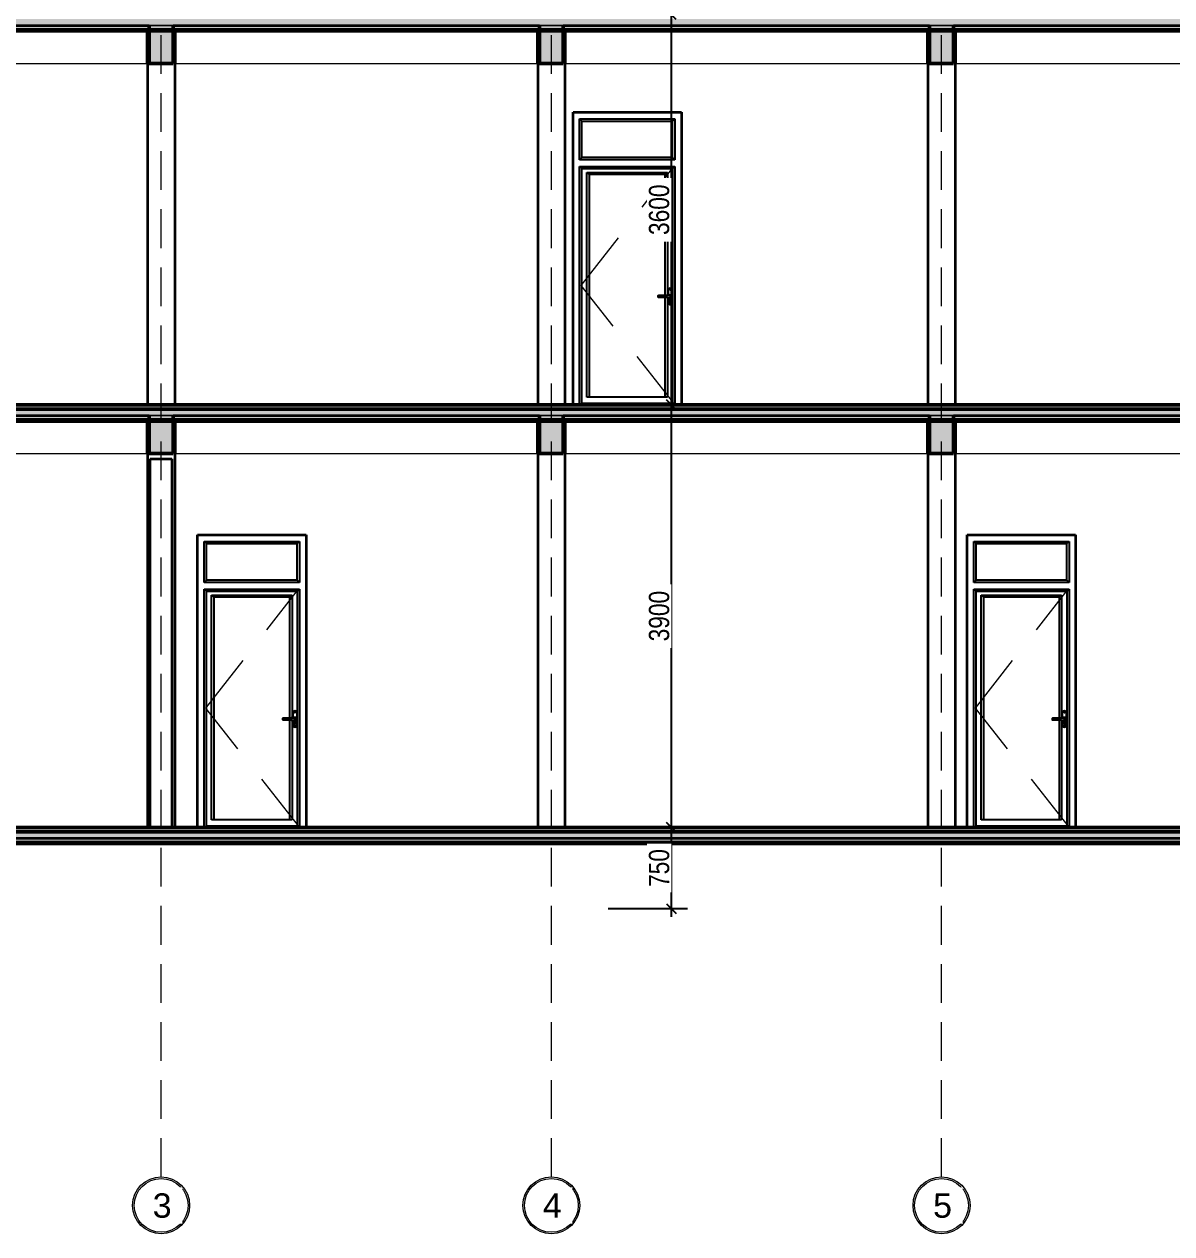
# Model space of a CAD drawing. Header units: millimetres. Extents: x -31177 to 43935, y -145912 to 20306.
# Drawn here: x 6787 to 17374, y -38751 to -27588 of the extents above; entities that cross this region are included whole.
import ezdxf

# ---------------------------------------------------------------- set-up
doc = ezdxf.new("R2010")
doc.units = ezdxf.units.MM
doc.linetypes.add('Centre', pattern=[2381.25, 476.25, -357.1875, 1190.625, -357.1875])
doc.linetypes.add('Hidden', pattern=[535.78125, 357.1875, -178.59375])
for name, color, linetype, lineweight in [('A-ANNO-DIMS', 1, 'Continuous', 9), ('A-DOOR', 2, 'Continuous', 25), ('A-FLOR', 7, 'Continuous', 18), ('A-FLOR-HRAL', 2, 'Continuous', 18), ('A-FLOR-MCUT', 7, 'Continuous', 50), ('A-FLOR-PATT', 8, 'Continuous', 50), ('A-WALL', 7, 'Continuous', 35), ('S-BEAM', 7, 'Continuous', 18), ('S-COLS', 7, 'Continuous', 35), ('S-FNDN', 7, 'Continuous', 18), ('S-GRID', 1, 'Continuous', 9), ('S-GRID-IDEN', 1, 'Continuous', 9), ('S-STRS', 2, 'Continuous', 25)]:
    doc.layers.add(name, color=color, linetype=linetype, lineweight=lineweight)
doc.styles.add('Arial', font='arial.ttf', dxfattribs={"width": 0.8, "height": 187.5})
doc.styles.add('Arial_1', font='arial.ttf', dxfattribs={"height": 225})
doc.dimstyles.new('kt_nam', dxfattribs={"dimscale": 304.8, "dimtxt": 191.298637, "dimasz": 0.295276, "dimexe": 0.492126, "dimexo": 0.0625, "dimgap": 0.049213, "dimtad": 1, "dimdec": 0, "dimzin": 0, "dimdsep": 46, "dimtxsty": 'Arial', "dimblk1": 'OBLIQUE', "dimblk2": 'OBLIQUE', "dimsah": 1, "dimcen": 0.09, "dimdle": 0.246063, "dimazin": 0, "dimtfac": 1, "dimtdec": 4, "dimtix": 1, "dimtmove": 0, "dimatfit": 3, "dimfxl": 1.968504, "dimfxlon": 1, "dimtvp": 1, "dimtfill": 1, "dimtolj": 1, "dimtzin": 0, "dimarcsym": 2})
pattern_1 = [(0, (4470.77, -29654.6), (476.25, 476.25), [476.25, -476.25]), (0, (4470.77, -29476), (476.25, 476.25), [476.25, -476.25]), (0, (4470.77, -29297.43), (476.25, 476.25), [476.25, -476.25]), (90, (4530.3, -29237.9), (-476.25, 476.25), [476.25, -476.25]), (90, (4708.9, -29237.9), (-476.25, 476.25), [476.25, -476.25]), (90, (4887.5, -29237.9), (-476.25, 476.25), [476.25, -476.25])]
pattern_2 = [(0, (4470.77, -29654.615), (304.8, 76.2), [25.146, -203.454, 25.146, -203.454, -1219.2]), (0, (4470.77, -29654.615), (304.8, 76.2), [-457.2, 25.146, -432.054, 25.146, -203.454, -533.4]), (0, (4470.77, -29654.615), (304.8, 76.2), [-1143, 25.146, -127.254, 25.146, -355.854]), (120, (4585.07, -29616.515), (-218.39114, 225.86454), [25.146, -203.454, 25.146, -203.454, -1219.2]), (120, (4585.07, -29616.515), (-218.39114, 225.86454), [-457.2, 25.146, -432.054, 25.146, -203.454, -533.4]), (120, (4585.07, -29616.515), (-218.39114, 225.86454), [-1143, 25.146, -127.254, 25.146, -355.854]), (240, (4623.17, -29464.115), (-86.40886, -302.06454), [25.146, -203.454, 25.146, -203.454, -1219.2]), (240, (4623.17, -29464.115), (-86.40886, -302.06454), [-457.2, 25.146, -432.054, 25.146, -203.454, -533.4]), (240, (4623.17, -29464.115), (-86.40886, -302.06454), [-1143, 25.146, -127.254, 25.146, -355.854])]
pattern_3 = [(50, (4470.77, -29654.6), (546.5526, -47.8174), [57.15, -628.65]), (355, (4470.77, -29654.6), (-105.728, 573.17), [45.72, -502.92]), (100.451, (4516.3, -29658.6), (440.8275, 525.35), [48.57, -534.27]), (46.184, (4470.8, -29502.2), (813.237, -126.128), [85.725, -942.975]), (96.636, (4538.5, -29512.7), (712.207, 742.283), [72.855, -801.405]), (351.184, (4470.8, -29502.2), (712.215, 742.276), [68.58, -754.38]), (21, (4546.97, -29540.3), (454.8433, -306.796), [57.15, -628.65]), (326, (4546.97, -29540.3), (185.406, 552.564), [45.72, -502.92]), (71.451, (4584.87, -29565.9), (640.251, 245.764), [48.57, -534.27]), (37.5, (4470.77, -29654.62), (9.2664, 253.665), [25.146, -471.678, 25.146, -485.394, -504.825]), (37.5, (4470.77, -29654.62), (9.2664, 253.665), [-1007.364, 25.146, -479.679]), (7.5, (4470.77, -29654.62), (200.4594, 300.5414), [25.146, -265.938, 25.146, -460.248, -192.405]), (7.5, (4470.77, -29654.62), (200.4594, 300.5414), [-776.478, 25.146, -167.259]), (327.5, (4300.84, -29654.62), (406.7728, -17.1864), [25.146, -165.354, 25.146, -569.214, -788.67]), (327.5, (4300.84, -29654.62), (406.7728, -17.1864), [-784.86, 25.146, -763.524]), (317.5, (4224.64, -29654.6), (444.388, 76.2803), [25.146, -222.504, 25.146, -369.57, -560.07]), (317.5, (4224.64, -29654.6), (444.388, 76.2803), [-642.366, 25.146, -534.924])]

# ---------------------------------------------------------------- blocks, each defined once
blk = doc.blocks.new('CỬA 1 CÁNH EROWINDOW_có ô chết_ - D4_1000x2200-2368989-MẶT CẮT 2-2')
at = {"layer": 'A-DOOR'}
for p, q in [((8448, 2639), (9326, 2639)), ((8448, 2639), (8468, 2619)), ((8448, 2261), (8448, 2639)), ((8448, 2639), (9326, 2639)), ((8448, 2261), (8448, 2639)), ((8468, 2281), (8468, 2619)), ((8468, 2619), (9306, 2619)), ((9306, 2619), (9326, 2639)), ((9306, 2281), (9306, 2619)), ((9326, 2639), (9326, 2261)), ((9326, 2639), (9326, 2261)), ((8448, 2261), (8468, 2281)), ((9326, 2261), (8448, 2261)), ((9326, 2261), (8448, 2261)), ((9306, 2281), (8468, 2281)), ((9326, 2261), (9306, 2281)), ((8448, 2200), (9326, 2200)), ((8448, 2200), (8468, 2180)), ((8448, 0), (8448, 2200)), ((8448, 2200), (9326, 2200)), ((8448, 0), (8448, 2200)), ((8468, 2180), (9306, 2180)), ((8468, 0), (8468, 2180)), ((8516, 2144), (9258, 2144)), ((8516, 2144), (8536, 2124)), ((8516, 71), (8516, 2144)), ((8516, 2144), (9258, 2144)), ((8516, 71), (8516, 2144)), ((9238, 2124), (8536, 2124)), ((8536, 2124), (8536, 71)), ((9258, 2144), (9238, 2124)), ((9238, 1008), (9238, 2124)), ((9258, 2144), (9258, 1013)), ((9258, 2144), (9258, 1013)), ((9326, 2200), (9306, 2180)), ((9306, 2180), (9306, 0)), ((9326, 2200), (9326, 0)), ((9326, 2200), (9326, 0)), ((9248, 1008), (9178, 1008)), ((9258, 1013), (9248, 1008)), ((9259, 1009), (9249, 1004)), ((9284, 1013), (9258, 1013)), ((9284, 1009), (9259, 1009)), ((9264, 1055), (9264, 1013)), ((9304, 945), (9304, 1055)), ((9249, 1004), (9178, 1004)), ((9178, 996), (9249, 996)), ((9178, 992), (9248, 992)), ((9238, 71), (9238, 992)), ((9248, 992), (9258, 987)), ((9249, 996), (9259, 991)), ((9258, 987), (9284, 987)), ((9258, 987), (9258, 71)), ((9258, 987), (9258, 71)), ((9259, 991), (9284, 991)), ((9264, 987), (9264, 945)), ((9280, 960), (9280, 971)), ((9281, 953), (9281, 958)), ((9281, 958), (9281, 953)), ((9282, 973), (9286, 973)), ((9287, 958), (9287, 953)), ((9287, 953), (9287, 958)), ((9288, 971), (9288, 960)), ((8468, 15), (9306, 15)), ((9258, 71), (8516, 71))]:
    blk.add_line(p, q, dxfattribs=at)
at = {"layer": 'A-DOOR', "linetype": 'Centre', "lineweight": 18}
for p, q in [((9314, 2200), (8460, 1100)), ((8460, 1100), (9314, 15))]:
    blk.add_line(p, q, dxfattribs=at)
at = {"layer": 'A-DOOR', "flags": 128}
for points in [[(9178, 1008), (9178, 1008), (9177, 1008), (9177, 1008), (9177, 1008), (9176, 1008), (9176, 1008), (9176, 1008), (9175, 1008), (9175, 1007), (9175, 1007), (9175, 1007), (9174, 1007), (9174, 1007), (9174, 1007), (9173, 1007), (9173, 1006), (9173, 1006), (9173, 1006), (9172, 1006), (9172, 1006), (9172, 1005), (9172, 1005), (9172, 1005), (9171, 1005), (9171, 1004), (9171, 1004), (9171, 1004), (9171, 1003), (9171, 1003), (9171, 1003), (9170, 1003), (9170, 1002), (9170, 1002), (9170, 1002), (9170, 1001), (9170, 1001), (9170, 1001), (9170, 1000), (9170, 1000), (9170, 1000), (9170, 999), (9170, 999), (9170, 999), (9170, 998), (9170, 998), (9170, 998), (9170, 998), (9170, 997), (9171, 997), (9171, 997), (9171, 996), (9171, 996), (9171, 996), (9171, 996), (9172, 995), (9172, 995), (9172, 995), (9172, 995), (9172, 994), (9173, 994), (9173, 994), (9173, 994), (9173, 993), (9174, 993), (9174, 993), (9174, 993), (9174, 993), (9175, 993), (9175, 993), (9175, 992), (9176, 992), (9176, 992), (9176, 992), (9177, 992), (9177, 992), (9177, 992), (9178, 992), (9178, 992), (9178, 992)], [(9284, 987), (9285, 987), (9285, 987), (9286, 987), (9286, 987), (9287, 987), (9287, 987), (9288, 988), (9288, 988), (9289, 988), (9289, 988), (9290, 988), (9290, 988), (9290, 989), (9291, 989), (9291, 989), (9292, 990), (9292, 990), (9293, 990), (9293, 991), (9293, 991), (9294, 991), (9294, 992), (9294, 992), (9295, 993), (9295, 993), (9295, 993), (9295, 994), (9296, 994), (9296, 995), (9296, 995), (9296, 996), (9296, 996), (9297, 997), (9297, 997), (9297, 998), (9297, 998), (9297, 999), (9297, 999), (9297, 1000), (9297, 1000), (9297, 1001), (9297, 1001), (9297, 1002), (9297, 1002), (9297, 1003), (9297, 1003), (9296, 1004), (9296, 1004), (9296, 1005), (9296, 1005), (9296, 1006), (9295, 1006), (9295, 1007), (9295, 1007), (9295, 1008), (9294, 1008), (9294, 1008), (9294, 1009), (9293, 1009), (9293, 1010), (9292, 1010), (9292, 1010), (9292, 1011), (9291, 1011), (9291, 1011), (9290, 1011), (9290, 1012), (9289, 1012), (9289, 1012), (9288, 1012), (9288, 1012), (9287, 1013), (9287, 1013), (9286, 1013), (9286, 1013), (9285, 1013), (9285, 1013), (9284, 1013), (9284, 1013)]]:
    blk.add_lwpolyline(points, dxfattribs=at)
at = {"layer": 'A-DOOR'}
for centre, radius, start, end in [((9284, 1055), 20, 0, 180), ((9284, 1000), 15, 0, 120.3216), ((9284, 1000), 15, 105, 110.0431), ((9284, 1063), 3, 0, 180), ((9284, 1063), 3, 180, 0), ((9284, 1000), 15, 90, 95.2302), ((9284, 1000), 8.66, 270, 90), ((9284, 1000), 15, 75, 80.3895), ((9284, 1000), 15, 60, 65.5028), ((9284, 1000), 15, 45, 50.5307), ((9178, 1000), 3.66, 90, 270), ((9284, 945), 20, 180, 360), ((9284, 1000), 15, 239.6784, 0), ((9284, 1000), 15, 249.9569, 255), ((9282, 971), 2.04, 90, 180), ((9281, 960), 1.99, 180, 268.9596), ((9281, 960), 1.99, 224.4798, 268.9596), ((9284, 1000), 3.02, 0, 180), ((9284, 1000), 3.02, 135, 150), ((9284, 1000), 3.02, 180, 0), ((9284, 1000), 3.02, 210, 225), ((9284, 953), 2.5, 180, 0), ((9284, 938), 3, 0, 180), ((9284, 938), 3, 180, 0), ((9284, 1000), 15, 264.7698, 270), ((9286, 971), 2.04, 0, 90), ((9284, 1000), 15, 279.6105, 285), ((9287, 960), 1.99, 271.0404, 0), ((9287, 960), 1.99, 271.0404, 315.5202), ((9284, 1000), 15, 294.4972, 300), ((9284, 1000), 15, 309.4693, 315)]:
    blk.add_arc(centre, radius, start, end, dxfattribs=at)
for points in [[(9249, 1004), (9249, 1004), (9249, 1005), (9249, 1006), (9248, 1008), (9248, 1008), (9248, 1008)], [(9259, 1009), (9259, 1009), (9259, 1010), (9259, 1011), (9258, 1013), (9258, 1013), (9258, 1013)], [(9249, 996), (9249, 996), (9249, 995), (9249, 994), (9248, 992), (9248, 992), (9248, 992)], [(9259, 991), (9259, 991), (9259, 990), (9259, 989), (9258, 987), (9258, 987), (9258, 987)]]:
    blk.add_open_spline(points, degree=3, knots=[0, 0, 0, 0, 0.166667, 0.333333, 0.666667, 1, 1, 1, 1], dxfattribs=at)
blk = doc.blocks.new('M_Concrete-Rectangular-Column - COT250X400-V2-MẶT CẮT 2-2')
at = {"layer": 'S-COLS'}
for p, q in [((7925, 3750), (7925, 0)), ((8175, 3750), (8175, 0))]:
    blk.add_line(p, q, dxfattribs=at)
blk = doc.blocks.new('Railing - 150mm-2368385-MẶT CẮT 2-2')
at = {"layer": 'A-FLOR-HRAL'}
blk.add_line((7924, 3573), (7911, 3573), dxfattribs=at)
blk = doc.blocks.new('Railing - Railing-2368377-MẶT CẮT 2-2')
blk.add_blockref('Railing - 150mm-2368385-MẶT CẮT 2-2', (0, 0))
blk = doc.blocks.new('CỬA 1 CÁNH EROWINDOW_có ô chết_ - D4_1000x2200-V5-MẶT CẮT 2-2')
at = {"layer": 'A-DOOR'}
for p, q in [((11911, 6539), (12789, 6539)), ((11911, 6539), (11931, 6519)), ((11911, 6161), (11911, 6539)), ((11911, 6539), (12789, 6539)), ((11911, 6161), (11911, 6539)), ((11931, 6181), (11931, 6519)), ((11931, 6519), (12769, 6519)), ((12769, 6519), (12789, 6539)), ((12769, 6181), (12769, 6519)), ((12789, 6539), (12789, 6161)), ((12789, 6539), (12789, 6161)), ((11911, 6161), (11931, 6181)), ((12789, 6161), (11911, 6161)), ((12789, 6161), (11911, 6161)), ((12769, 6181), (11931, 6181)), ((12789, 6161), (12769, 6181)), ((11911, 6100), (12789, 6100)), ((11911, 6100), (11931, 6080)), ((11911, 3900), (11911, 6100)), ((11911, 6100), (12789, 6100)), ((11911, 3900), (11911, 6100)), ((11931, 6080), (12769, 6080)), ((11931, 3900), (11931, 6080)), ((11979, 6044), (12721, 6044)), ((11979, 6044), (11999, 6024)), ((11979, 3971), (11979, 6044)), ((11979, 6044), (12721, 6044)), ((11979, 3971), (11979, 6044)), ((12721, 6044), (12701, 6024)), ((12721, 6044), (12721, 4913)), ((12721, 6044), (12721, 4913)), ((12789, 6100), (12769, 6080)), ((12769, 6080), (12769, 3900)), ((12789, 6100), (12789, 3900)), ((12789, 6100), (12789, 3900)), ((12701, 6024), (11999, 6024)), ((11999, 6024), (11999, 3971)), ((12701, 4908), (12701, 6024)), ((12721, 4913), (12711, 4908)), ((12747, 4913), (12721, 4913)), ((12727, 4955), (12727, 4913)), ((12767, 4845), (12767, 4955)), ((12711, 4908), (12641, 4908)), ((12712, 4904), (12641, 4904)), ((12641, 4896), (12712, 4896)), ((12641, 4892), (12711, 4892)), ((12701, 3971), (12701, 4892)), ((12711, 4892), (12721, 4887)), ((12722, 4909), (12712, 4904)), ((12712, 4896), (12722, 4891)), ((12721, 4887), (12747, 4887)), ((12721, 4887), (12721, 3971)), ((12721, 4887), (12721, 3971)), ((12747, 4909), (12722, 4909)), ((12722, 4891), (12747, 4891)), ((12727, 4887), (12727, 4845)), ((12743, 4860), (12743, 4871)), ((12744, 4853), (12744, 4858)), ((12744, 4858), (12744, 4853)), ((12745, 4873), (12749, 4873)), ((12750, 4858), (12750, 4853)), ((12750, 4853), (12750, 4858)), ((12751, 4871), (12751, 4860)), ((11931, 3915), (12769, 3915)), ((12721, 3971), (11979, 3971))]:
    blk.add_line(p, q, dxfattribs=at)
at = {"layer": 'A-DOOR', "linetype": 'Centre', "lineweight": 18}
for p, q in [((12777, 6100), (11923, 5000)), ((11923, 5000), (12777, 3915))]:
    blk.add_line(p, q, dxfattribs=at)
at = {"layer": 'A-DOOR', "flags": 128}
for points in [[(12747, 4887), (12748, 4887), (12748, 4887), (12749, 4887), (12749, 4887), (12750, 4887), (12750, 4887), (12751, 4888), (12751, 4888), (12752, 4888), (12752, 4888), (12753, 4888), (12753, 4888), (12753, 4889), (12754, 4889), (12754, 4889), (12755, 4890), (12755, 4890), (12756, 4890), (12756, 4891), (12756, 4891), (12757, 4891), (12757, 4892), (12757, 4892), (12758, 4893), (12758, 4893), (12758, 4893), (12758, 4894), (12759, 4894), (12759, 4895), (12759, 4895), (12759, 4896), (12759, 4896), (12760, 4897), (12760, 4897), (12760, 4898), (12760, 4898), (12760, 4899), (12760, 4899), (12760, 4900), (12760, 4900), (12760, 4901), (12760, 4901), (12760, 4902), (12760, 4902), (12760, 4903), (12760, 4903), (12759, 4904), (12759, 4904), (12759, 4905), (12759, 4905), (12759, 4906), (12758, 4906), (12758, 4907), (12758, 4907), (12758, 4908), (12757, 4908), (12757, 4908), (12757, 4909), (12756, 4909), (12756, 4910), (12755, 4910), (12755, 4910), (12755, 4911), (12754, 4911), (12754, 4911), (12753, 4911), (12753, 4912), (12752, 4912), (12752, 4912), (12751, 4912), (12751, 4912), (12750, 4913), (12750, 4913), (12749, 4913), (12749, 4913), (12748, 4913), (12748, 4913), (12747, 4913), (12747, 4913)], [(12641, 4908), (12641, 4908), (12640, 4908), (12640, 4908), (12640, 4908), (12639, 4908), (12639, 4908), (12639, 4908), (12638, 4908), (12638, 4907), (12638, 4907), (12638, 4907), (12637, 4907), (12637, 4907), (12637, 4907), (12636, 4907), (12636, 4906), (12636, 4906), (12636, 4906), (12635, 4906), (12635, 4906), (12635, 4905), (12635, 4905), (12635, 4905), (12634, 4905), (12634, 4904), (12634, 4904), (12634, 4904), (12634, 4903), (12634, 4903), (12634, 4903), (12633, 4903), (12633, 4902), (12633, 4902), (12633, 4902), (12633, 4901), (12633, 4901), (12633, 4901), (12633, 4900), (12633, 4900), (12633, 4900), (12633, 4899), (12633, 4899), (12633, 4899), (12633, 4898), (12633, 4898), (12633, 4898), (12633, 4898), (12633, 4897), (12634, 4897), (12634, 4897), (12634, 4896), (12634, 4896), (12634, 4896), (12634, 4896), (12635, 4895), (12635, 4895), (12635, 4895), (12635, 4895), (12635, 4894), (12636, 4894), (12636, 4894), (12636, 4894), (12636, 4893), (12637, 4893), (12637, 4893), (12637, 4893), (12637, 4893), (12638, 4893), (12638, 4893), (12638, 4892), (12639, 4892), (12639, 4892), (12639, 4892), (12640, 4892), (12640, 4892), (12640, 4892), (12641, 4892), (12641, 4892), (12641, 4892)]]:
    blk.add_lwpolyline(points, dxfattribs=at)
at = {"layer": 'A-DOOR'}
for centre, radius, start, end in [((12747, 4955), 20, 0, 180), ((12747, 4900), 15, 0, 120.3216), ((12747, 4900), 15, 105, 110.0431), ((12747, 4963), 3, 0, 180), ((12747, 4963), 3, 180, 0), ((12747, 4900), 15, 90, 95.2302), ((12747, 4900), 15, 75, 80.3895), ((12747, 4900), 15, 60, 65.5028), ((12641, 4900), 3.66, 90, 270), ((12747, 4845), 20, 180, 0), ((12747, 4900), 15, 239.6784, 0), ((12747, 4900), 15, 249.9569, 254.3336), ((12745, 4871), 2.04, 90, 180), ((12744, 4860), 1.99, 180, 268.9596), ((12744, 4860), 1.99, 224.4798, 268.9596), ((12747, 4900), 3.02, 0, 180), ((12747, 4900), 3.02, 135, 150), ((12747, 4900), 3.02, 180, 0), ((12747, 4900), 3.02, 210, 225), ((12747, 4853), 2.5, 180, 0), ((12747, 4838), 3, 0, 180), ((12747, 4838), 3, 180, 0), ((12747, 4900), 15, 264.7698, 270), ((12747, 4900), 8.66, 270, 90), ((12749, 4871), 2.04, 0, 90), ((12747, 4900), 15, 279.6105, 285), ((12750, 4860), 1.99, 271.0404, 0), ((12750, 4860), 1.99, 271.0404, 315.5202), ((12747, 4900), 15, 294.4972, 300), ((12747, 4900), 15, 45, 50.5307), ((12747, 4900), 15, 309.4693, 315)]:
    blk.add_arc(centre, radius, start, end, dxfattribs=at)
for points in [[(12722, 4909), (12722, 4909), (12722, 4910), (12722, 4911), (12721, 4913), (12721, 4913), (12721, 4913)], [(12712, 4904), (12712, 4904), (12712, 4905), (12712, 4906), (12711, 4908), (12711, 4908), (12711, 4908)], [(12712, 4896), (12712, 4896), (12712, 4895), (12712, 4894), (12711, 4892), (12711, 4892), (12711, 4892)], [(12722, 4891), (12722, 4891), (12722, 4890), (12722, 4889), (12721, 4887), (12721, 4887), (12721, 4887)]]:
    blk.add_open_spline(points, degree=3, knots=[0, 0, 0, 0, 0.166667, 0.333333, 0.666667, 1, 1, 1, 1], dxfattribs=at)
blk = doc.blocks.new('M_Concrete-Rectangular-Column - COT250X350-2391838-MẶT CẮT 2-2')
at = {"layer": 'S-COLS'}
for p, q in [((425, 7350), (425, 3900)), ((675, 7350), (675, 3900))]:
    blk.add_line(p, q, dxfattribs=at)
blk = doc.blocks.new('_Oblique')
at = {"color": 0, "linetype": 'ByBlock', "lineweight": -2}
blk.add_line((-0.5, -0.5), (0.5, 0.5), dxfattribs=at)
blk = doc.blocks.new('DIMBLOCK2-MẶT CẮT 2-2')
at = {"layer": 'A-ANNO-DIMS', "color": 0, "lineweight": -2, "transparency": 16777216}
for p, q in [((12756, -27425), (12756, -31175)), ((12175, -27500), (12906, -27500)), ((12175, -31100), (12906, -31100))]:
    blk.add_line(p, q, dxfattribs=at)
at = {"layer": 'Defpoints', "color": 0, "transparency": 16777216}
for p in [(12156, -27500), (12156, -31100), (12756, -31100)]:
    blk.add_point(p, dxfattribs=at)
at = {"layer": 'A-ANNO-DIMS', "color": 0, "lineweight": -2, "transparency": 16777216, "xscale": 90, "yscale": 90, "zscale": 90}
for p, rotation in [((12756, -27500), 90), ((12756, -31100), 270)]:
    blk.add_blockref('_Oblique', p, dxfattribs=dict(at, rotation=rotation))
at = {"layer": 'A-ANNO-DIMS', "color": 0, "transparency": 16777216, "insert": (12645, -29300), "char_height": 187.5, "width": 550.94, "attachment_point": 5, "rotation": 90, "style": 'Arial', "bg_fill": 3, "box_fill_scale": 1.1, "bg_fill_color": 256, "bg_fill_true_color": 13158600, "bg_fill_transparency": 0}
blk.add_mtext('\\A1;3600', dxfattribs=at)
blk = doc.blocks.new('DIMBLOCK3-MẶT CẮT 2-2')
at = {"layer": 'A-ANNO-DIMS', "color": 0, "lineweight": -2, "transparency": 16777216}
for p, q in [((12756, -31025), (12756, -35075)), ((12175, -31100), (12906, -31100)), ((12175, -35000), (12906, -35000))]:
    blk.add_line(p, q, dxfattribs=at)
at = {"layer": 'Defpoints', "color": 0, "transparency": 16777216}
for p in [(12156, -31100), (12156, -35000), (12756, -35000)]:
    blk.add_point(p, dxfattribs=at)
at = {"layer": 'A-ANNO-DIMS', "color": 0, "lineweight": -2, "transparency": 16777216, "xscale": 90, "yscale": 90, "zscale": 90}
for p, rotation in [((12756, -31100), 90), ((12756, -35000), 270)]:
    blk.add_blockref('_Oblique', p, dxfattribs=dict(at, rotation=rotation))
at = {"layer": 'A-ANNO-DIMS', "color": 0, "transparency": 16777216, "insert": (12645, -33050), "char_height": 187.5, "width": 550.94, "attachment_point": 5, "rotation": 90, "style": 'Arial', "bg_fill": 3, "box_fill_scale": 1.1, "bg_fill_color": 256, "bg_fill_true_color": 13158600, "bg_fill_transparency": 0}
blk.add_mtext('\\A1;3900', dxfattribs=at)
blk = doc.blocks.new('DIMBLOCK4-MẶT CẮT 2-2')
at = {"layer": 'A-ANNO-DIMS', "color": 0, "lineweight": -2, "transparency": 16777216}
for p, q in [((12756, -34925), (12756, -35825)), ((12175, -35000), (12906, -35000)), ((12175, -35750), (12906, -35750))]:
    blk.add_line(p, q, dxfattribs=at)
at = {"layer": 'Defpoints', "color": 0, "transparency": 16777216}
for p in [(12156, -35000), (12156, -35750), (12756, -35750)]:
    blk.add_point(p, dxfattribs=at)
at = {"layer": 'A-ANNO-DIMS', "color": 0, "lineweight": -2, "transparency": 16777216, "xscale": 90, "yscale": 90, "zscale": 90}
for p, rotation in [((12756, -35000), 90), ((12756, -35750), 270)]:
    blk.add_blockref('_Oblique', p, dxfattribs=dict(at, rotation=rotation))
at = {"layer": 'A-ANNO-DIMS', "color": 0, "transparency": 16777216, "insert": (12645, -35375), "char_height": 187.5, "width": 413.21, "attachment_point": 5, "rotation": 90, "style": 'Arial', "bg_fill": 3, "box_fill_scale": 1.1, "bg_fill_color": 256, "bg_fill_true_color": 13158600, "bg_fill_transparency": 0}
blk.add_mtext('\\A1;750', dxfattribs=at)
blk = doc.blocks.new('Grid - TRUC  D1-102336-MẶT CẮT 2-2')
at = {"layer": 'S-GRID-IDEN'}
for radius in [263, 248]:
    blk.add_circle((550, -3488), radius, dxfattribs=at)

msp = doc.modelspace()

# ---------------------------------------------------------------- hatches: boundary and pattern name
at = {"layer": 'A-FLOR-PATT', "lineweight": 18}
h = msp.add_hatch(dxfattribs=at)
h.set_pattern_fill('FP_4', color=256, style=0, pattern_type=2)
h.set_pattern_definition(pattern_3)
h.paths.add_polyline_path([(37099.4, -27640), (37262.5, -27640), (37262.5, -27540), (-4038, -27540), (-4038, -27640), (36909.5, -27640)])
h = msp.add_hatch(dxfattribs=at)
h.set_pattern_fill('FP_3', color=256, style=0, pattern_type=2)
h.set_pattern_definition(pattern_1)
h.paths.add_polyline_path([(37099.4, -27650), (37262.5, -27650), (37262.5, -27640), (-4038, -27640), (-4038, -27650), (36909.5, -27650)])
h = msp.add_hatch(dxfattribs=at)
h.set_pattern_fill('FP_1', color=256, style=0, pattern_type=2)
h.set_pattern_definition(pattern_2)
h.paths.add_polyline_path([(37099.4, -31140), (37262.5, -31140), (37262.5, -31100), (-4038, -31100), (-4038, -31140), (37004.4, -31140)])
h = msp.add_hatch(dxfattribs=at)
h.set_pattern_fill('FP_4', color=256, style=0, pattern_type=2)
h.set_pattern_definition(pattern_3)
h.paths.add_polyline_path([(37099.4, -31240), (37262.5, -31240), (37262.5, -31140), (-4038, -31140), (-4038, -31240), (36909.5, -31240)])
h = msp.add_hatch(dxfattribs=at)
h.set_pattern_fill('FP_3', color=256, style=0, pattern_type=2)
h.set_pattern_definition(pattern_1)
h.paths.add_polyline_path([(37099.4, -31250), (37262.5, -31250), (37262.5, -31240), (-4038, -31240), (-4038, -31250), (36909.5, -31250)])
h = msp.add_hatch(dxfattribs=at)
h.set_pattern_fill('FP_1', color=256, style=0, pattern_type=2)
h.set_pattern_definition(pattern_2)
h.paths.add_polyline_path([(37099.4, -35040), (37262.5, -35040), (37262.5, -35000), (-4038, -35000), (-4038, -35040), (37004.4, -35040)])
h = msp.add_hatch(dxfattribs=at)
h.set_pattern_fill('FP_4', color=256, style=0, pattern_type=2)
h.set_pattern_definition(pattern_3)
h.paths.add_polyline_path([(20198, -35140), (37262.5, -35140), (37262.5, -35040), (-4038, -35040), (-4038, -35140), (17159.6, -35140)])
h = msp.add_hatch(dxfattribs=at)
h.set_pattern_fill('FP_3', color=256, style=0, pattern_type=2)
h.set_pattern_definition(pattern_1)
h.paths.add_polyline_path([(36909.5, -35150), (37262.5, -35150), (37262.5, -35140), (-4038, -35140), (-4038, -35150), (35390.2, -35150)])
at = {"layer": 'S-BEAM'}
for points in [[(7949.3, -27950), (8160, -27950), (8160, -27600), (7940, -27600), (7940, -27950)], [(11760, -27950), (11760, -27600), (11540, -27600), (11540, -27950)], [(15360, -27950), (15360, -27600), (15140, -27600), (15140, -27950)], [(7949.3, -31550), (8160, -31550), (8160, -31200), (7940, -31200), (7940, -31550)], [(11760, -31550), (11760, -31200), (11540, -31200), (11540, -31550)], [(15360, -31550), (15360, -31200), (15140, -31200), (15140, -31550)]]:
    msp.add_hatch(color=8, dxfattribs=at).paths.add_polyline_path(points)

# ---------------------------------------------------------------- linework, layer by layer
at = {"layer": 'A-FLOR', "lineweight": 50}
for p, q in [((-4038, -27650), (37262.5, -27650)), ((37262.5, -31100), (-4038, -31100)), ((-4038, -31250), (37262.5, -31250)), ((38350, -35000), (-4038, -35000)), ((-4038, -35150), (38650, -35150))]:
    msp.add_line(p, q, dxfattribs=at)
at = {"layer": 'A-FLOR-MCUT'}
for p, q in [((37262.5, -27640), (-4038, -27640)), ((37262.5, -31140), (-4038, -31140)), ((37262.5, -31240), (-4038, -31240)), ((38350, -35040), (-4038, -35040)), ((37262.5, -35140), (-4038, -35140))]:
    msp.add_line(p, q, dxfattribs=at)
at = {"layer": 'A-WALL'}
for p, q in [((7940, -27850), (7912.3, -27850)), ((8187.7, -27850), (8160, -27850)), ((11540, -27850), (11512.3, -27850)), ((11787.7, -27850), (11760, -27850)), ((15140, -27850), (15112.3, -27850)), ((15387.7, -27850), (15360, -27850)), ((11850, -31100), (11850, -28400)), ((11850, -28400), (12850, -28400)), ((12850, -28400), (12850, -31100)), ((7940, -31450), (7912.3, -31450)), ((8187.7, -31450), (8160, -31450)), ((11540, -31450), (11512.3, -31450)), ((11787.7, -31450), (11760, -31450)), ((15140, -31450), (15112.3, -31450)), ((15387.7, -31450), (15360, -31450)), ((7950, -35000), (7950, -31600)), ((7950, -31600), (8150, -31600)), ((8150, -31600), (8150, -35000)), ((8387, -35000), (8387, -32300)), ((8387, -32300), (9387, -32300)), ((9387, -32300), (9387, -35000)), ((15487, -35000), (15487, -32300)), ((15487, -32300), (16487, -32300)), ((16487, -32300), (16487, -35000))]:
    msp.add_line(p, q, dxfattribs=at)
at = {"layer": 'S-BEAM'}
for p, q in [((7912.3, -27650), (7912.3, -27950)), ((8160, -27600), (7940, -27600)), ((8187.7, -27950), (8187.7, -27650)), ((11512.3, -27650), (11512.3, -27950)), ((11760, -27600), (11540, -27600)), ((11787.7, -27950), (11787.7, -27650)), ((15112.3, -27650), (15112.3, -27950)), ((15360, -27600), (15140, -27600)), ((15387.7, -27950), (15387.7, -27650)), ((4487.7, -27950), (7912.3, -27950)), ((8187.7, -27950), (11512.3, -27950)), ((11787.7, -27950), (15112.3, -27950)), ((15387.7, -27950), (18712.3, -27950)), ((7912.3, -31250), (7912.3, -31550)), ((8160, -31200), (7940, -31200)), ((8187.7, -31550), (8187.7, -31250)), ((11512.3, -31250), (11512.3, -31550)), ((11760, -31200), (11540, -31200)), ((11787.7, -31550), (11787.7, -31250)), ((15112.3, -31250), (15112.3, -31550)), ((15360, -31200), (15140, -31200)), ((15387.7, -31550), (15387.7, -31250)), ((4487.7, -31550), (7912.3, -31550)), ((8187.7, -31550), (11512.3, -31550)), ((11787.7, -31550), (15112.3, -31550)), ((15387.7, -31550), (18712.3, -31550))]:
    msp.add_line(p, q, dxfattribs=at)
at = {"layer": 'S-BEAM', "lineweight": 50}
for p, q in [((7940, -27600), (7940, -27950)), ((8160, -27950), (8160, -27600)), ((11540, -27600), (11540, -27950)), ((11760, -27950), (11760, -27600)), ((15140, -27600), (15140, -27950)), ((15360, -27950), (15360, -27600)), ((7940, -27950), (8160, -27950)), ((11540, -27950), (11760, -27950)), ((15140, -27950), (15360, -27950)), ((7940, -31200), (7940, -31550)), ((8160, -31550), (8160, -31200)), ((11540, -31200), (11540, -31550)), ((11760, -31550), (11760, -31200)), ((15140, -31200), (15140, -31550)), ((15360, -31550), (15360, -31200)), ((7940, -31550), (8160, -31550)), ((11540, -31550), (11760, -31550)), ((15140, -31550), (15360, -31550))]:
    msp.add_line(p, q, dxfattribs=at)
at = {"layer": 'S-FNDN', "lineweight": 35}
for p, q in [((4460, -27600), (7940, -27600)), ((8160, -27600), (11540, -27600)), ((11760, -27600), (15140, -27600)), ((15360, -27600), (18740, -27600)), ((4460, -31200), (7940, -31200)), ((8160, -31200), (11540, -31200)), ((11760, -31200), (15140, -31200)), ((15360, -31200), (18740, -31200)), ((-4038, -35100), (37262.5, -35100))]:
    msp.add_line(p, q, dxfattribs=at)
at = {"layer": 'S-FNDN'}
for p, q in [((7940, -27600), (8160, -27600)), ((11540, -27600), (11760, -27600)), ((15140, -27600), (15360, -27600)), ((7940, -31200), (8160, -31200)), ((11540, -31200), (11760, -31200)), ((15140, -31200), (15360, -31200))]:
    msp.add_line(p, q, dxfattribs=at)
at = {"layer": 'S-GRID', "linetype": 'Hidden'}
for p, q in [((8050, -38225.6), (8050, -14693.7)), ((11650, -38225.6), (11650, -14693.7)), ((15250, -38225.6), (15250, -14693.7))]:
    msp.add_line(p, q, dxfattribs=at)
at = {"layer": 'S-STRS'}
for p, q in [((7912.3, -27658), (7925, -27658)), ((7912.3, -31437.1), (7925, -31437.1))]:
    msp.add_line(p, q, dxfattribs=at)

# ---------------------------------------------------------------- block references
at = {"layer": 'A-DOOR'}
for name, p in [('CỬA 1 CÁNH EROWINDOW_có ô chết_ - D4_1000x2200-V5-MẶT CẮT 2-2', (0, -35000)), ('CỬA 1 CÁNH EROWINDOW_có ô chết_ - D4_1000x2200-2368989-MẶT CẮT 2-2', (0, -35000)), ('CỬA 1 CÁNH EROWINDOW_có ô chết_ - D4_1000x2200-2368989-MẶT CẮT 2-2', (7100, -35000))]:
    msp.add_blockref(name, p, dxfattribs=at)
at = {"layer": 'A-FLOR-HRAL'}
msp.add_blockref('Railing - Railing-2368377-MẶT CẮT 2-2', (0, -35000), dxfattribs=at)
at = {"layer": 'S-COLS'}
for name, p in [('M_Concrete-Rectangular-Column - COT250X350-2391838-MẶT CẮT 2-2', (7500, -35000)), ('M_Concrete-Rectangular-Column - COT250X350-2391838-MẶT CẮT 2-2', (11100, -35000)), ('M_Concrete-Rectangular-Column - COT250X350-2391838-MẶT CẮT 2-2', (14700, -35000)), ('M_Concrete-Rectangular-Column - COT250X400-V2-MẶT CẮT 2-2', (0, -35000)), ('M_Concrete-Rectangular-Column - COT250X400-V2-MẶT CẮT 2-2', (3600, -35000)), ('M_Concrete-Rectangular-Column - COT250X400-V2-MẶT CẮT 2-2', (7200, -35000))]:
    msp.add_blockref(name, p, dxfattribs=at)
at = {"layer": 'S-GRID-IDEN'}
for p in [(7500, -35000), (11100, -35000), (14700, -35000)]:
    msp.add_blockref('Grid - TRUC  D1-102336-MẶT CẮT 2-2', p, dxfattribs=at)

# ---------------------------------------------------------------- next in the draw order: texts
at = {"layer": 'S-GRID-IDEN', "char_height": 225, "width": 216.456, "attachment_point": 1, "style": 'Arial_1', "bg_fill": 3, "box_fill_scale": 1.25, "bg_fill_color": 256, "bg_fill_true_color": 13158600, "bg_fill_transparency": 0}
for s, insert in [('3', (7971.9, -38377.2)), ('4', (11571.9, -38377.2)), ('5', (15171.9, -38377.2))]:
    msp.add_mtext(s, dxfattribs=dict(at, insert=insert))

# ---------------------------------------------------------------- next in the draw order: dimensions: what is measured, and where the dimension line sits
at = {"layer": 'A-ANNO-DIMS'}
dim = msp.add_linear_dim(base=(12756.1, -31100), p1=(12156.1, -27500), p2=(12156.1, -31100), angle=90, dimstyle='kt_nam', override={"dimpost": '<>', "dimfxl": 3600}, dxfattribs=at)
dim.commit()
dim.dimension.update_dxf_attribs({"geometry": 'DIMBLOCK2-MẶT CẮT 2-2', "text_midpoint": (12645.3, -29300)})

# ---------------------------------------------------------------- next in the draw order: dimensions: what is measured, and where the dimension line sits
dim = msp.add_linear_dim(base=(12756.1, -35000), p1=(12156.1, -31100), p2=(12156.1, -35000), angle=90, dimstyle='kt_nam', override={"dimpost": '<>', "dimfxl": 3900}, dxfattribs=at)
dim.commit()
dim.dimension.update_dxf_attribs({"geometry": 'DIMBLOCK3-MẶT CẮT 2-2', "text_midpoint": (12645.3, -33050)})

# ---------------------------------------------------------------- next in the draw order: dimensions: what is measured, and where the dimension line sits
dim = msp.add_linear_dim(base=(12756.1, -35750), p1=(12156.1, -35000), p2=(12156.1, -35750), angle=90, dimstyle='kt_nam', override={"dimpost": '<>', "dimfxl": 750}, dxfattribs=at)
dim.commit()
dim.dimension.update_dxf_attribs({"geometry": 'DIMBLOCK4-MẶT CẮT 2-2', "text_midpoint": (12645.3, -35375)})

doc.saveas('drawing.dxf')
